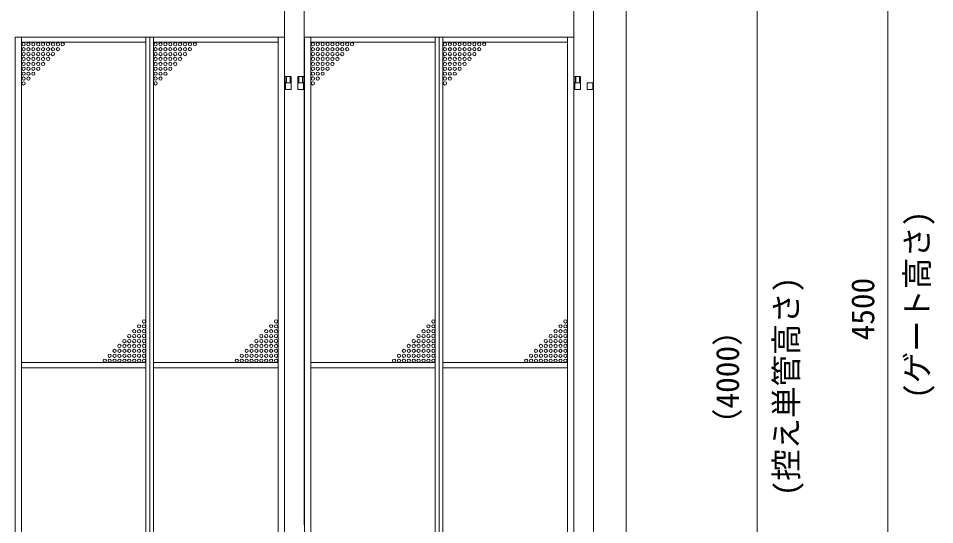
# Model space of a CAD drawing. Units: millimetres, scale not verified. Extents: x -6980 to 13145, y -14438 to 14438.
# Drawn here: x 1560 to 4363, y 5302 to 6851 of the extents above; entities that cross this region are included whole.
import ezdxf
from ezdxf.enums import TextEntityAlignment as Align

# ---------------------------------------------------------------- set-up
doc = ezdxf.new("R2010")
doc.units = ezdxf.units.MM
doc.header["$LTSCALE"] = 38
doc.linetypes.add('DASHED1', pattern=[1.8, 1.2, -0.6])
for name, color, linetype, lineweight in [('0-2_ACCG-3018', 7, 'Continuous', 18), ('0-B_寸法', 3, 'Continuous', 18), ('0-C_側固定棒', 7, 'Continuous', 18), ('0-F_中央走行棒', 7, 'Continuous', 18), ('1-5_標準ﾊﾟﾈﾙ', 7, 'Continuous', 18), ('1-6_標準柱', 7, 'Continuous', 18)]:
    doc.layers.add(name, color=color, linetype=linetype, lineweight=lineweight)
doc.styles.add('ＭＳ ゴシック', font='')
doc.styles.get('ＭＳ ゴシック').set_extended_font_data('MS Gothic')

msp = doc.modelspace()

# ---------------------------------------------------------------- linework, layer by layer
at = {"layer": '0-2_ACCG-3018'}
for centre in [(1576.05, 6771.55), (1576.05, 6756.55), (1591.05, 6771.55), (1591.05, 6756.55), (1606.05, 6771.55), (1606.05, 6756.55), (1621.05, 6771.55), (1621.05, 6756.55), (1636.05, 6771.55), (1636.05, 6756.55), (1651.05, 6771.55), (1651.05, 6756.55), (1666.05, 6771.55), (1666.05, 6756.55), (1681.05, 6771.55), (1681.05, 6756.55), (1696.05, 6771.55), (1980.05, 6771.55), (1980.05, 6756.55), (1995.05, 6771.55), (1995.05, 6756.55), (2010.05, 6771.55), (2010.05, 6756.55), (2025.05, 6771.55), (2025.05, 6756.55), (2040.05, 6771.55), (2040.05, 6756.55), (2055.05, 6771.55), (2055.05, 6756.55), (2070.05, 6771.55), (2070.05, 6756.55), (2085.05, 6771.55), (2085.05, 6756.55), (2100.05, 6771.55), (2461.05, 6771.55), (2461.05, 6756.55), (2476.05, 6771.55), (2476.05, 6756.55), (2491.05, 6771.55), (2491.05, 6756.55), (2506.05, 6771.55), (2506.05, 6756.55), (2521.05, 6771.55), (2521.05, 6756.55), (2536.05, 6771.55), (2536.05, 6756.55), (2551.05, 6771.55), (2551.05, 6756.55), (2566.05, 6771.55), (2566.05, 6756.55), (2581.05, 6771.55), (2865.05, 6771.55), (2865.05, 6756.55), (2880.05, 6771.55), (2880.05, 6756.55), (2895.05, 6771.55), (2895.05, 6756.55), (2910.05, 6771.55), (2910.05, 6756.55), (2925.05, 6771.55), (2925.05, 6756.55), (2940.05, 6771.55), (2940.05, 6756.55), (2955.05, 6771.55), (2955.05, 6756.55), (2970.05, 6771.55), (2970.05, 6756.55), (2985.05, 6771.55), (1576.05, 6741.55), (1576.05, 6726.55), (1591.05, 6741.55), (1591.05, 6726.55), (1606.05, 6741.55), (1606.05, 6726.55), (1621.05, 6741.55), (1621.05, 6726.55), (1636.05, 6741.55), (1636.05, 6726.55), (1651.05, 6741.55), (1651.05, 6726.55), (1666.05, 6741.55), (1980.05, 6741.55), (1980.05, 6726.55), (1995.05, 6741.55), (1995.05, 6726.55), (2010.05, 6741.55), (2010.05, 6726.55), (2025.05, 6741.55), (2025.05, 6726.55), (2040.05, 6741.55), (2040.05, 6726.55), (2055.05, 6741.55), (2055.05, 6726.55), (2070.05, 6741.55), (2461.05, 6741.55), (2461.05, 6726.55), (2476.05, 6741.55), (2476.05, 6726.55), (2491.05, 6741.55), (2491.05, 6726.55), (2506.05, 6741.55), (2506.05, 6726.55), (2521.05, 6741.55), (2521.05, 6726.55), (2536.05, 6741.55), (2536.05, 6726.55), (2551.05, 6741.55), (2865.05, 6741.55), (2865.05, 6726.55), (2880.05, 6741.55), (2880.05, 6726.55), (2895.05, 6741.55), (2895.05, 6726.55), (2910.05, 6741.55), (2910.05, 6726.55), (2925.05, 6741.55), (2925.05, 6726.55), (2940.05, 6741.55), (2940.05, 6726.55), (2955.05, 6741.55), (1576.05, 6711.55), (1576.05, 6696.55), (1591.05, 6711.55), (1591.05, 6696.55), (1606.05, 6711.55), (1606.05, 6696.55), (1621.05, 6711.55), (1621.05, 6696.55), (1636.05, 6711.55), (1980.05, 6711.55), (1980.05, 6696.55), (1995.05, 6711.55), (1995.05, 6696.55), (2010.05, 6711.55), (2010.05, 6696.55), (2025.05, 6711.55), (2025.05, 6696.55), (2040.05, 6711.55), (2461.05, 6711.55), (2461.05, 6696.55), (2476.05, 6711.55), (2476.05, 6696.55), (2491.05, 6711.55), (2491.05, 6696.55), (2506.05, 6711.55), (2506.05, 6696.55), (2521.05, 6711.55), (2865.05, 6711.55), (2865.05, 6696.55), (2880.05, 6711.55), (2880.05, 6696.55), (2895.05, 6711.55), (2895.05, 6696.55), (2910.05, 6711.55), (2910.05, 6696.55), (2925.05, 6711.55), (1576.05, 6681.55), (1576.05, 6666.55), (1591.05, 6681.55), (1591.05, 6666.55), (1606.05, 6681.55), (1980.05, 6681.55), (1980.05, 6666.55), (1995.05, 6681.55), (1995.05, 6666.55), (2010.05, 6681.55), (2461.05, 6681.55), (2461.05, 6666.55), (2476.05, 6681.55), (2476.05, 6666.55), (2491.05, 6681.55), (2865.05, 6681.55), (2865.05, 6666.55), (2880.05, 6681.55), (2880.05, 6666.55), (2895.05, 6681.55), (1576.05, 6651.55), (1980.05, 6651.55), (2461.05, 6651.55), (2865.05, 6651.55), (1944.55, 5923.55), (2348.55, 5923.55), (2829.55, 5923.55), (3233.55, 5923.55), (1914.55, 5893.55), (1929.55, 5908.55), (1929.55, 5893.55), (1944.55, 5908.55), (1944.55, 5893.55), (2318.55, 5893.55), (2333.55, 5908.55), (2333.55, 5893.55), (2348.55, 5908.55), (2348.55, 5893.55), (2799.55, 5893.55), (2814.55, 5908.55), (2814.55, 5893.55), (2829.55, 5908.55), (2829.55, 5893.55), (3203.55, 5893.55), (3218.55, 5908.55), (3218.55, 5893.55), (3233.55, 5908.55), (3233.55, 5893.55), (1884.55, 5863.55), (1899.55, 5878.55), (1899.55, 5863.55), (1914.55, 5878.55), (1914.55, 5863.55), (1929.55, 5878.55), (1929.55, 5863.55), (1944.55, 5878.55), (1944.55, 5863.55), (2288.55, 5863.55), (2303.55, 5878.55), (2303.55, 5863.55), (2318.55, 5878.55), (2318.55, 5863.55), (2333.55, 5878.55), (2333.55, 5863.55), (2348.55, 5878.55), (2348.55, 5863.55), (2769.55, 5863.55), (2784.55, 5878.55), (2784.55, 5863.55), (2799.55, 5878.55), (2799.55, 5863.55), (2814.55, 5878.55), (2814.55, 5863.55), (2829.55, 5878.55), (2829.55, 5863.55), (3173.55, 5863.55), (3188.55, 5878.55), (3188.55, 5863.55), (3203.55, 5878.55), (3203.55, 5863.55), (3218.55, 5878.55), (3218.55, 5863.55), (3233.55, 5878.55), (3233.55, 5863.55), (1854.55, 5833.55), (1869.55, 5848.55), (1869.55, 5833.55), (1884.55, 5848.55), (1884.55, 5833.55), (1899.55, 5848.55), (1899.55, 5833.55), (1914.55, 5848.55), (1914.55, 5833.55), (1929.55, 5848.55), (1929.55, 5833.55), (1944.55, 5848.55), (1944.55, 5833.55), (2258.55, 5833.55), (2273.55, 5848.55), (2273.55, 5833.55), (2288.55, 5848.55), (2288.55, 5833.55), (2303.55, 5848.55), (2303.55, 5833.55), (2318.55, 5848.55), (2318.55, 5833.55), (2333.55, 5848.55), (2333.55, 5833.55), (2348.55, 5848.55), (2348.55, 5833.55), (2739.55, 5833.55), (2754.55, 5848.55), (2754.55, 5833.55), (2769.55, 5848.55), (2769.55, 5833.55), (2784.55, 5848.55), (2784.55, 5833.55), (2799.55, 5848.55), (2799.55, 5833.55), (2814.55, 5848.55), (2814.55, 5833.55), (2829.55, 5848.55), (2829.55, 5833.55), (3143.55, 5833.55), (3158.55, 5848.55), (3158.55, 5833.55), (3173.55, 5848.55), (3173.55, 5833.55), (3188.55, 5848.55), (3188.55, 5833.55), (3203.55, 5848.55), (3203.55, 5833.55), (3218.55, 5848.55), (3218.55, 5833.55), (3233.55, 5848.55), (3233.55, 5833.55), (1824.55, 5803.55), (1839.55, 5818.55), (1839.55, 5803.55), (1854.55, 5818.55), (1854.55, 5803.55), (1869.55, 5818.55), (1869.55, 5803.55), (1884.55, 5818.55), (1884.55, 5803.55), (1899.55, 5818.55), (1899.55, 5803.55), (1914.55, 5818.55), (1914.55, 5803.55), (1929.55, 5818.55), (1929.55, 5803.55), (1944.55, 5818.55), (1944.55, 5803.55), (2228.55, 5803.55), (2243.55, 5818.55), (2243.55, 5803.55), (2258.55, 5818.55), (2258.55, 5803.55), (2273.55, 5818.55), (2273.55, 5803.55), (2288.55, 5818.55), (2288.55, 5803.55), (2303.55, 5818.55), (2303.55, 5803.55), (2318.55, 5818.55), (2318.55, 5803.55), (2333.55, 5818.55), (2333.55, 5803.55), (2348.55, 5818.55), (2348.55, 5803.55), (2709.55, 5803.55), (2724.55, 5818.55), (2724.55, 5803.55), (2739.55, 5818.55), (2739.55, 5803.55), (2754.55, 5818.55), (2754.55, 5803.55), (2769.55, 5818.55), (2769.55, 5803.55), (2784.55, 5818.55), (2784.55, 5803.55), (2799.55, 5818.55), (2799.55, 5803.55), (2814.55, 5818.55), (2814.55, 5803.55), (2829.55, 5818.55), (2829.55, 5803.55), (3113.55, 5803.55), (3128.55, 5818.55), (3128.55, 5803.55), (3143.55, 5818.55), (3143.55, 5803.55), (3158.55, 5818.55), (3158.55, 5803.55), (3173.55, 5818.55), (3173.55, 5803.55), (3188.55, 5818.55), (3188.55, 5803.55), (3203.55, 5818.55), (3203.55, 5803.55), (3218.55, 5818.55), (3218.55, 5803.55), (3233.55, 5818.55), (3233.55, 5803.55)]:
    msp.add_circle(centre, 5, dxfattribs=at)
at = {"layer": '0-B_寸法'}
for p, q in [((4219.8, 8169.5), (4219.8, 3779.5)), ((3819.8, 7669.5), (3819.8, 3779.5))]:
    msp.add_line(p, q, dxfattribs=at)
at = {"layer": '0-C_側固定棒'}
msp.add_line((3259.8, 5301.82), (3259.8, 6653.32), dxfattribs=at)
msp.add_lwpolyline([(3259.8, 6673.32), (3259.8, 7525.32), (3319.8, 7525.32), (3319.8, 3855.33), (3259.8, 3855.33), (3259.8, 3910.32)], dxfattribs=at)
for points in [[(3279.45, 6633.32), (3262.15, 6633.32), (3262.15, 6653.32), (3279.45, 6653.32)], [(3317.45, 6633.32), (3300.15, 6633.32), (3300.15, 6653.32), (3317.45, 6653.32)]]:
    msp.add_lwpolyline(points, close=True, dxfattribs=at)
at = {"layer": '0-F_中央走行棒'}
for p, q in [((2374.8, 5301.55), (2374.8, 6653.05)), ((2434.8, 6653.05), (2434.8, 5301.55))]:
    msp.add_line(p, q, dxfattribs=at)
for points in [[(2374.8, 6673.05), (2374.8, 8005.05), (2379.8, 8005.05)], [(2429.8, 8005.05), (2434.8, 8005.05), (2434.8, 6673.05)]]:
    msp.add_lwpolyline(points, dxfattribs=at)
for points in [[(2394.45, 6633.05), (2377.15, 6633.05), (2377.15, 6653.05), (2394.45, 6653.05)], [(2432.45, 6633.05), (2415.15, 6633.05), (2415.15, 6653.05), (2432.45, 6653.05)]]:
    msp.add_lwpolyline(points, close=True, dxfattribs=at)
at = {"layer": '1-5_標準ﾊﾟﾈﾙ'}
for p, q in [((2378.1, 6673.05), (2378.1, 6653.05)), ((2431.5, 6673.05), (2431.5, 6653.05)), ((3263.1, 6673.05), (3263.1, 6653.05))]:
    msp.add_line(p, q, dxfattribs=at)
at = {"layer": '1-5_標準ﾊﾟﾈﾙ', "color": 4, "linetype": 'DASHED1', "lineweight": 9}
for p, q in [((2380.3, 6673.05), (2380.3, 6653.05)), ((2391.3, 6673.05), (2391.3, 6653.05)), ((2418.3, 6673.05), (2418.3, 6653.05)), ((2429.3, 6673.05), (2429.3, 6653.05)), ((3265.3, 6673.05), (3265.3, 6653.05)), ((3276.3, 6673.05), (3276.3, 6653.05))]:
    msp.add_line(p, q, dxfattribs=at)
at = {"layer": '1-5_標準ﾊﾟﾈﾙ'}
for points in [[(1550.3, 6793.05), (1570.05, 6793.05), (1570.05, 3790.05), (1550.3, 3790.05)], [(1950.55, 6793.05), (1570.05, 6793.05), (1570.05, 6777.55), (1950.55, 6777.55)], [(1962.3, 6793.05), (1950.55, 6793.05), (1950.55, 3790.05), (1962.3, 3790.05)], [(1962.3, 6793.05), (1974.05, 6793.05), (1974.05, 3790.05), (1962.3, 3790.05)], [(1974.05, 6793.05), (2354.55, 6793.05), (2354.55, 6777.55), (1974.05, 6777.55)], [(2374.3, 6793.05), (2354.55, 6793.05), (2354.55, 3790.05), (2374.3, 3790.05)], [(2435.3, 6793.05), (2455.05, 6793.05), (2455.05, 3790.05), (2435.3, 3790.05)], [(2835.55, 6793.05), (2455.05, 6793.05), (2455.05, 6777.55), (2835.55, 6777.55)], [(2847.3, 6793.05), (2835.55, 6793.05), (2835.55, 3790.05), (2847.3, 3790.05)], [(2847.3, 6793.05), (2859.05, 6793.05), (2859.05, 3790.05), (2847.3, 3790.05)], [(2859.05, 6793.05), (3239.55, 6793.05), (3239.55, 6777.55), (2859.05, 6777.55)], [(3259.3, 6793.05), (3239.55, 6793.05), (3239.55, 3790.05), (3259.3, 3790.05)], [(1950.55, 5797.55), (1570.05, 5797.55), (1570.05, 5781.55), (1950.55, 5781.55)], [(1974.05, 5797.55), (2354.55, 5797.55), (2354.55, 5781.55), (1974.05, 5781.55)], [(2835.55, 5797.55), (2455.05, 5797.55), (2455.05, 5781.55), (2835.55, 5781.55)], [(2859.05, 5797.55), (3239.55, 5797.55), (3239.55, 5781.55), (2859.05, 5781.55)]]:
    msp.add_lwpolyline(points, close=True, dxfattribs=at)
for points in [[(2374.3, 6653.05), (2394.3, 6653.05), (2394.3, 6673.05), (2374.3, 6673.05)], [(2435.3, 6653.05), (2415.3, 6653.05), (2415.3, 6673.05), (2435.3, 6673.05)], [(3259.3, 6653.05), (3279.3, 6653.05), (3279.3, 6673.05), (3259.3, 6673.05)]]:
    msp.add_lwpolyline(points, dxfattribs=at)
at = {"layer": '1-6_標準柱'}
for p, q in [((3319.8, 4224.5), (3319.8, 7674.5)), ((3419.8, 4224.5), (3419.8, 7674.5))]:
    msp.add_line(p, q, dxfattribs=at)

# ---------------------------------------------------------------- texts
at = {"layer": '0-B_寸法', "style": 'ＭＳ ゴシック'}
for s, p in [('(ゲート高さ)', (4365.4, 5686.5)), ('(控え単管高さ)', (3965.4, 5388.5)), ('4500', (4199.4, 5865.4)), ('（4000）', (3785.55, 5561.07))]:
    msp.add_text(s, height=70.38, rotation=90, dxfattribs=at).set_placement(p, align=Align.BOTTOM_LEFT)

doc.saveas('drawing.dxf')
